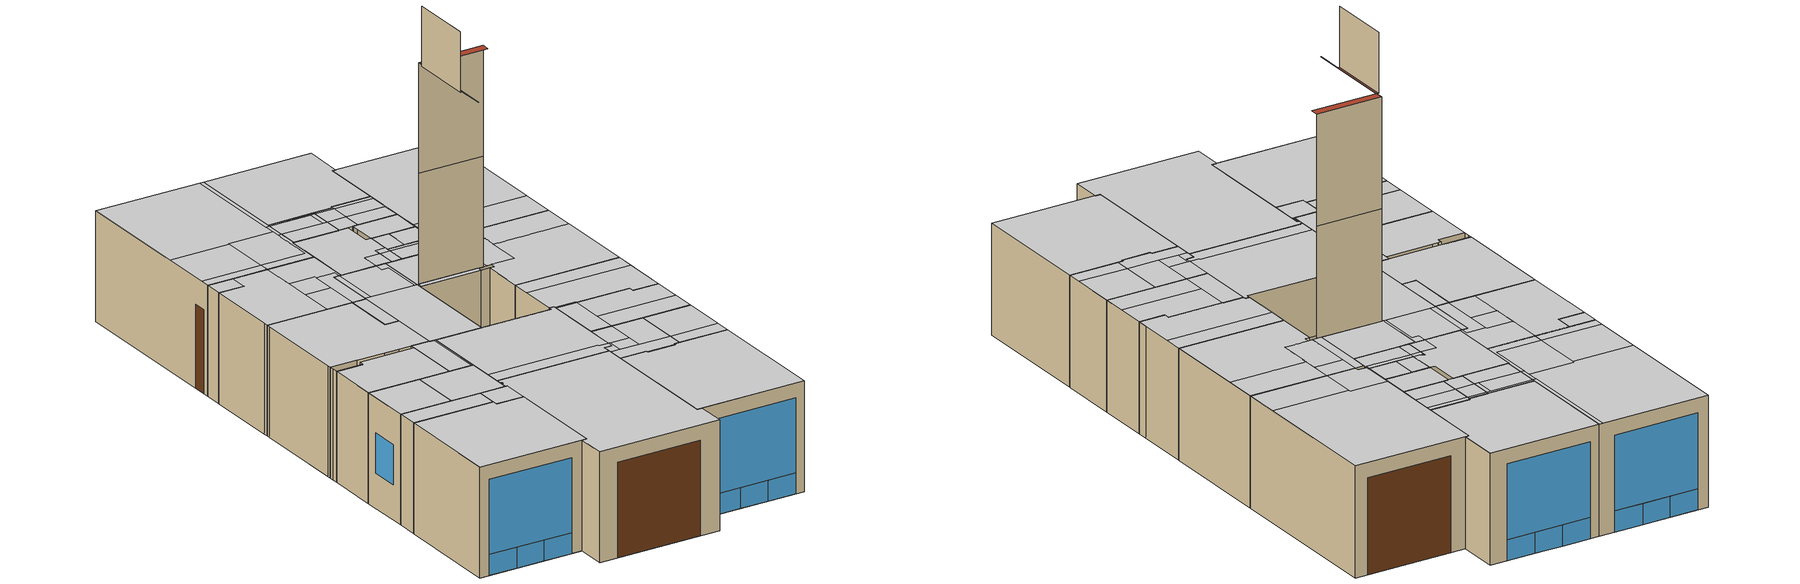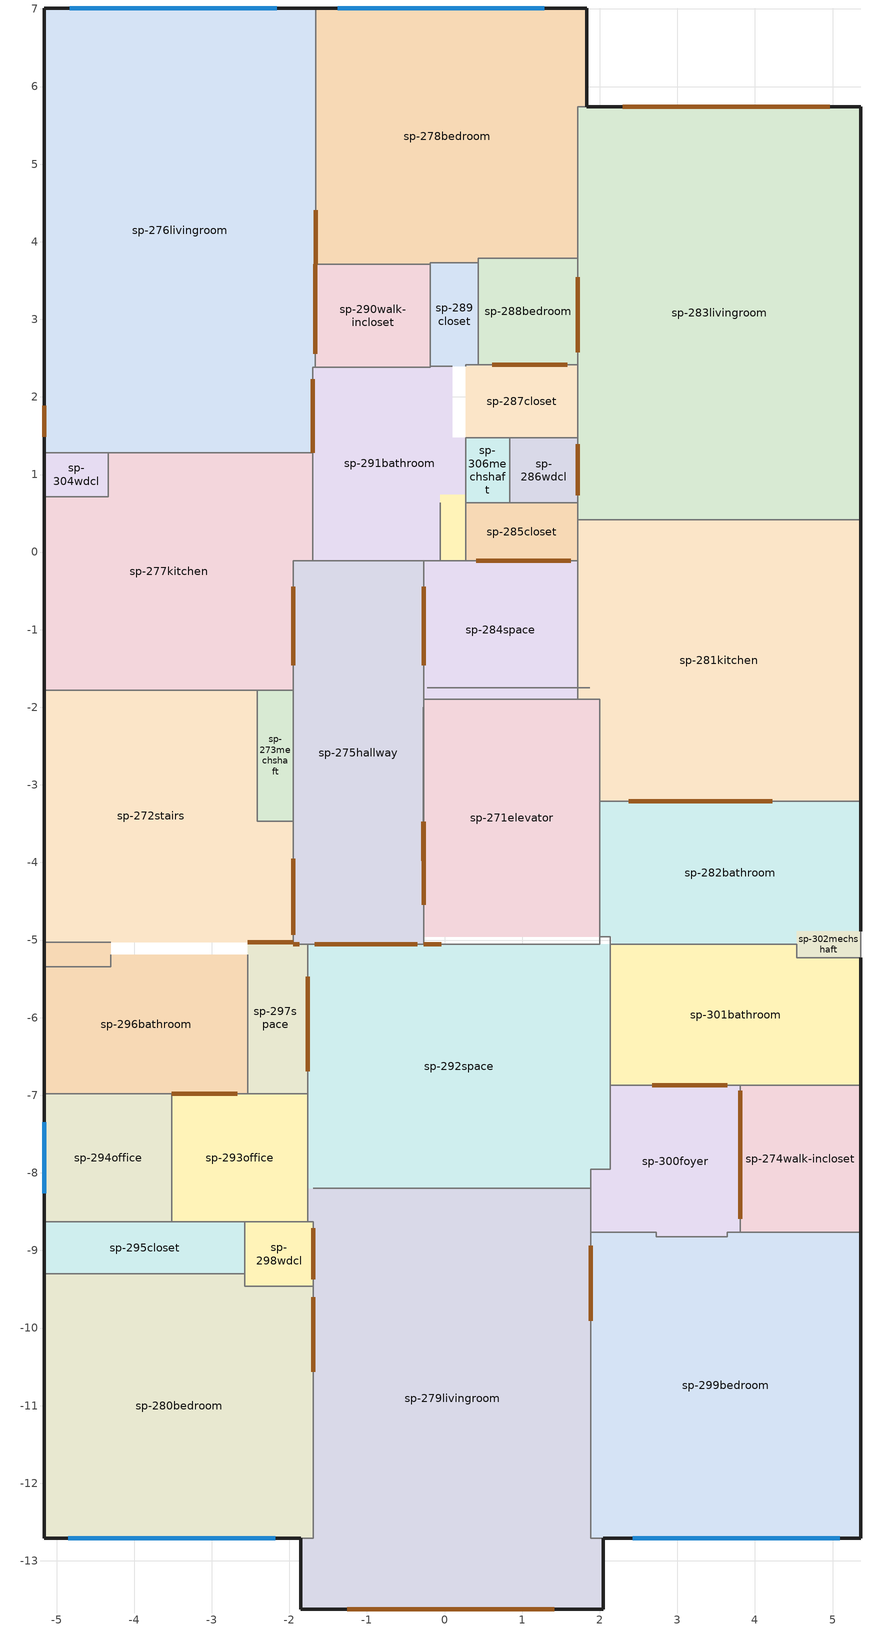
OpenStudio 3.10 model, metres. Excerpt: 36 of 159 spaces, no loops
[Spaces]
sp-274walk-incloset
 floor to sp-204walk-incloset: 3.81,-6.87 5.36,-6.87 5.36,-8.76 3.81,-8.76 z6.71
 wall outside (PRM Steel Framed Exterior Wall R-8.06): 5.36,-8.76 5.36,-6.87 z6.71:10.06
 wall to sp-301bathroom: 5.36,-6.87 3.81,-6.87 z6.71:10.06
 wall to sp-299bedroom: 3.81,-8.76 5.36,-8.76 z6.71:10.06
 wall to sp-300foyer: 3.81,-6.87 3.81,-8.76 z6.71:10.06
 door inside (PRM Typical Insulated Metal Door R-1.43): 3.81,-6.94 3.81,-8.59 z6.71:9.12
 ceiling to sp-100walk-incloset: 5.36,-8.29 5.36,-6.87 3.81,-6.87 3.81,-8.29 z10.06
 ceiling to sp-99bedroom: 5.36,-8.76 5.36,-8.29 3.81,-8.29 3.81,-8.76 z10.06
sp-300foyer
 floor to sp-239foyer: 1.88,-7.95 2.13,-7.95 2.13,-6.87 3.81,-6.87 3.81,-8.76 3.64,-8.76 3.64,-8.83 2.73,-8.83 2.73,-8.76 1.88,-8.76 z6.71
 wall to sp-279livingroom: 1.88,-8.2 1.88,-8.76 z6.71:10.06
 wall to sp-292space: 2.13,-6.87 2.13,-7.95 1.88,-7.95 1.88,-8.2 z6.71:10.06
 wall to sp-299bedroom: 1.88,-8.76 2.73,-8.76 / 3.64,-8.76 3.81,-8.76 z6.71:10.06
 wall to sp-301bathroom: 3.81,-6.87 2.13,-6.87 z6.71:10.06
 wall to sp-299bedroom (Construction:AirBoundary #1): 2.73,-8.76 2.73,-8.83 3.64,-8.83 3.64,-8.76 z6.71:10.06
 door inside (PRM Typical Insulated Metal Door R-1.43): 3.64,-6.87 2.68,-6.87 z6.71:9.17
 ceiling to sp-100walk-incloset: 2.81,-8.29 3.81,-8.29 3.81,-6.87 2.81,-6.87 z10.06
 ceiling to sp-120kitchen: 2.81,-7.78 2.81,-6.87 2.13,-6.87 2.13,-7.78 z10.06
 ceiling to sp-130livingroom: 2.18,-8.29 2.18,-7.78 2.13,-7.78 2.13,-7.95 1.88,-7.95 1.88,-8.29 z10.06
 ceiling to sp-149mechshaft: 2.81,-8.29 2.81,-7.78 2.18,-7.78 2.18,-8.29 z10.06
 ceiling to sp-99bedroom: 1.88,-8.76 2.73,-8.76 2.73,-8.83 3.64,-8.83 3.64,-8.76 3.81,-8.76 3.81,-8.29 1.88,-8.29 z10.06
 ceiling to sp-317livingroom: 1.88,-8.29 2.18,-8.29 2.18,-7.78 2.13,-7.78 2.13,-7.95 1.88,-7.95 z10.06
sp-301bathroom
 floor to sp-240bathroom: 2.13,-5.06 4.54,-5.06 4.54,-5.23 5.36,-5.23 5.36,-6.87 2.13,-6.87 z6.71
 wall outside (PRM Steel Framed Exterior Wall R-8.06): 5.36,-6.87 5.36,-5.23 z6.71:10.06
 wall to sp-292space: 2.13,-5.06 2.13,-6.87 z6.71:10.06
 wall to sp-302mechshaft: 5.36,-5.23 4.54,-5.23 4.54,-5.06 z6.71:10.06
 wall to sp-282bathroom: 5.36,-5.23 4.54,-5.23 4.54,-5.06 2.13,-5.06 z6.71:10.06
 ceiling to sp-100walk-incloset: 2.81,-6.87 5.36,-6.87 5.36,-6.12 2.81,-6.12 z10.06
 ceiling to sp-101bathroom: 2.81,-6.12 5.36,-6.12 5.36,-5.23 4.54,-5.23 4.54,-5.06 2.81,-5.06 z10.06
 ceiling to sp-120kitchen: 2.81,-6.87 2.81,-5.06 2.13,-5.06 2.13,-6.87 z10.06
sp-282bathroom
 floor to sp-302mechshaft (PRM Steel Framed Exterior Floor R-19.23): 4.54,-5.23 4.54,-4.89 5.36,-4.89 5.36,-5.23 z6.71
 floor to sp-213bathroom: 2,-3.21 5.36,-3.21 5.36,-4.89 4.54,-4.89 4.54,-5.06 2.16,-5.06 2.16,-4.96 2,-4.96 z6.71
 floor to sp-241mechshaft (PRM Steel Framed Exterior Floor R-19.23): 4.54,-4.89 5.36,-4.89 5.36,-5.23 4.54,-5.23 z6.71
 wall outside (PRM Steel Framed Exterior Wall R-8.06): 5.36,-4.89 5.36,-3.21 z6.71:10.06
 wall to sp-271elevator: 2,-3.21 2,-4.96 z6.71:10.06
 wall to sp-302mechshaft: 4.54,-5.06 4.54,-5.23 5.36,-5.23 5.36,-4.89 z6.71:10.06
 wall to sp-281kitchen: 5.36,-3.21 2,-3.21 z6.71:10.06
 wall to sp-292space: 2,-4.96 2.13,-4.96 2.13,-5.06 z6.71:10.06
 door inside (PRM Typical Insulated Metal Door R-1.43): 4.22,-3.21 2.37,-3.21 z6.71:9.12
 ceiling to sp-101bathroom: 2.13,-4.96 2.16,-5.01 2.81,-5.01 2.81,-5.06 4.54,-5.06 4.54,-5.23 5.36,-5.23 5.36,-3.8 2,-3.8 2,-4.96 z10.06
 ceiling to sp-108bathroom: 5.36,-3.8 5.36,-3.21 2,-3.21 2,-3.8 z10.06
 ceiling to sp-302mechshaft: 4.54,-5.23 5.36,-5.23 5.36,-4.89 4.54,-4.89 z10.06
sp-302mechshaft
 floor to sp-241mechshaft: 4.54,-4.89 5.36,-4.89 5.36,-5.23 4.54,-5.23 z6.71
 ceiling to sp-101bathroom (PRM Steel Framed Exterior Floor R-19.23): 5.36,-5.23 5.36,-4.89 4.54,-4.89 4.54,-5.23 z10.06
sp-296bathroom
 floor to sp-235bathroom: -5.16,-5.34 -4.3,-5.34 -4.3,-5.19 -2.53,-5.19 -2.53,-6.98 -5.16,-6.98 z6.71
 wall outside (PRM Steel Framed Exterior Wall R-8.06): -5.16,-5.34 -5.16,-6.98 z6.71:10.06
 wall to sp-297space: -2.53,-6.98 -2.53,-5.19 z6.71:10.06
 wall to sp-293office: -3.51,-6.98 -2.53,-6.98 z6.71:10.06
 wall to sp-294office: -5.16,-6.98 -3.51,-6.98 z6.71:10.06
 wall to sp-303mechshaft: -4.3,-5.19 -4.3,-5.34 -5.16,-5.34 z6.71:10.06
 door inside (PRM Typical Insulated Metal Door R-1.43): -3.51,-6.98 -2.67,-6.98 z6.71:9.17
 ceiling to sp-103bathroom: -2.53,-6.98 -2.53,-5.19 -4.3,-5.19 -4.3,-5.34 -5.16,-5.34 -5.16,-6.98 z10.06
sp-275hallway
 floor to sp-205hallway: -1.95,-0.11 -0.27,-0.11 -0.27,-5.06 -1.95,-5.06 z6.71
 wall to sp-272stairs: -1.95,-3.47 -1.95,-5.03 z6.71:10.06
 wall to sp-273mechshaft: -1.95,-1.78 -1.95,-3.47 z6.71:10.06
 wall to sp-284space: -0.27,-1.79 -0.27,-0.11 z6.71:10.06
 wall to sp-277kitchen: -1.7,-0.11 -1.95,-0.11 -1.95,-1.78 z6.71:10.06
 wall to sp-291bathroom: -0.27,-0.11 -1.7,-0.11 z6.71:10.06
 wall to sp-292space: -1.76,-5.06 -0.35,-5.06 -0.27,-5.06 z6.71:10.06
 wall to sp-297space: -1.95,-5.06 -1.87,-5.06 -1.76,-5.06 z6.71:10.06
 wall to sp-271elevator: -0.27,-5.06 -0.27,-4.96 -0.27,-1.9 z6.71:10.06
 wall to sp-284space (Construction:AirBoundary #1): -0.27,-1.9 -0.27,-1.79 z6.71:10.06
 wall to sp-297space (Construction:AirBoundary #1): -1.95,-5.03 -1.95,-5.06 z6.71:10.06
 door inside (PRM Typical Insulated Metal Door R-1.43): -1.95,-3.95 -1.95,-4.93 z6.71:9.18; -0.27,-1.46 -0.27,-0.44 / -1.67,-5.06 -0.65,-5.06 / -1.95,-0.44 -1.95,-1.46 z6.71:9.25; -0.96,-5.06 -0.35,-5.06 z6.71:10.06; -1.95,-5.06 -1.87,-5.06 z6.71:9.19
 door inside (con-wooden_GlassDoor_Surface_ExteriorDoor_Surface_ExteriorDoor_Surface): -0.27,-4.55 -0.27,-3.47 z6.71:10.06
 ceiling to sp-106hallway: -0.27,-5.06 -0.27,-1.75 -1.95,-1.75 -1.95,-5.06 z10.06
 ceiling to sp-114closet: -1.77,-1.75 -1.77,-0.11 -1.95,-0.11 -1.95,-1.75 z10.06
 ceiling to sp-123hallway: -0.35,-1.75 -0.35,-0.42 -0.57,-0.42 -0.57,-0.11 -1.77,-0.11 -1.77,-1.75 z10.06
 ceiling to sp-320interiorstair: -0.57,-0.42 -0.35,-0.42 -0.35,-1.75 -0.27,-1.75 -0.27,-0.11 -0.57,-0.11 z10.06
sp-281kitchen
 floor to sp-212kitchen: 1.72,0.42 5.36,0.42 5.36,-3.21 2,-3.21 2,-1.9 1.72,-1.9 z6.71
 wall outside (PRM Steel Framed Exterior Wall R-8.06): 5.36,-3.21 5.36,0.42 z6.71:10.06
 wall to sp-271elevator: 1.72,-1.9 2,-1.9 2,-3.21 z6.71:10.06
 wall to sp-285closet: 1.72,0.42 1.72,-0.11 z6.71:10.06
 wall to sp-283livingroom (Construction:AirBoundary #1): 5.36,0.42 1.72,0.42 z6.71:10.06
 wall to sp-284space (Construction:AirBoundary #1): 1.72,-0.11 1.72,-1.9 z6.71:10.06
 ceiling to sp-107walk-incloset: 5.36,-0.64 5.36,0.42 2.91,0.42 2.91,-0.64 z10.06
 ceiling to sp-108bathroom: 5.36,-3.21 5.36,-0.64 2.91,-0.64 2.91,-1.72 2.16,-1.72 2.16,-1.9 2,-1.9 2,-3.21 z10.06
 ceiling to sp-121hallway: 2.91,-0.2 2.91,0.42 2.01,0.42 2.01,-0.2 z10.06
 ceiling to sp-146mechshaft: 2.91,-1.72 2.91,-0.73 2.91,-0.2 2.01,-0.2 2.01,-1.72 z10.06
 ceiling to sp-320interiorstair: 1.72,-1.75 2.01,-1.75 2.01,0.42 1.72,0.42 z10.06
sp-283livingroom
 floor to sp-222livingroom: 1.72,5.74 5.36,5.74 5.36,0.42 1.72,0.42 z6.71
 wall outside (PRM Steel Framed Exterior Wall R-8.06): 5.36,0.42 5.36,5.74 1.83,5.74 z6.71:10.06
 wall to sp-278bedroom: 1.72,5.59 1.72,3.79 / 1.83,5.74 1.72,5.74 z6.71:10.06
 wall to sp-285closet: 1.72,0.64 1.72,0.42 z6.71:10.06
 wall to sp-286wdcl: 1.72,1.47 1.72,0.64 z6.71:10.06
 wall to sp-287closet: 1.72,2.41 1.72,1.47 z6.71:10.06
 wall to sp-288bedroom: 1.72,3.79 1.72,2.41 z6.71:10.06
 wall to sp-278bedroom (Construction:AirBoundary #1): 1.72,5.74 1.72,5.59 z6.71:10.06
 door (PRM Typical Insulated Metal Door R-1.43): 4.96,5.74 2.29,5.74 z6.71:9.6
 door inside (PRM Typical Insulated Metal Door R-1.43): 1.72,1.39 1.72,0.73 / 1.72,3.54 1.72,2.57 z6.71:9.17
 ceiling to sp-107walk-incloset: 5.36,0.42 5.36,1.53 2.91,1.53 2.91,0.42 z10.06
 ceiling to sp-121hallway: 2.01,0.56 2.01,0.42 2.91,0.42 2.91,1.61 1.72,1.61 1.72,0.56 z10.06
 ceiling to sp-122bedroom: 2.91,1.61 2.91,1.53 5.36,1.53 5.36,5.74 1.72,5.74 1.72,1.61 z10.06
sp-276livingroom
 floor to sp-207livingroom: -5.16,7.01 -1.66,7.01 -1.67,3.71 -1.67,2.38 -1.7,2.38 -1.7,1.28 -5.16,1.28 z6.71
 wall outside (PRM Steel Framed Exterior Wall R-8.06): -1.66,7.01 -5.16,7.01 -5.16,1.28 z6.71:10.06
 wall to sp-278bedroom: -1.66,3.71 -1.66,7.01 z6.71:10.06
 wall to sp-290walk-incloset: -1.67,2.38 -1.67,3.71 z6.71:10.06
 wall to sp-291bathroom: -1.7,1.28 -1.7,2.38 -1.67,2.38 z6.71:10.06
 wall to sp-277kitchen (Construction:AirBoundary #1): -4.33,1.28 -1.7,1.28 z6.71:10.06
 wall to sp-304wdcl (Construction:AirBoundary #1): -5.16,1.28 -4.33,1.28 z6.71:10.06
 window (U 0.57 SHGC 0.39 VT 0.43 Simple Glazing): -2.17,7.01 -4.83,7.01 z7.34:9.61; -2.17,7.01 -3.05,7.01 / -3.05,7.01 -3.94,7.01 / -3.94,7.01 -4.83,7.01 z6.71:7.34
 door inside (PRM Typical Insulated Metal Door R-1.43): -1.66,3.71 -1.66,4.4 / -1.67,2.56 -1.67,3.71 z6.71:9.12; -1.7,1.28 -1.7,2.23 z6.71:9.17
 door (PRM Typical Insulated Metal Door R-1.43): -5.16,1.89 -5.16,1.49 z6.71:9.25
 ceiling to sp-111walk-incloset: -3.22,1.61 -3.22,3.22 -5.16,3.22 -5.16,1.61 z10.06
 ceiling to sp-112space: -3.22,1.28 -3.22,1.61 -5.16,1.61 -5.16,1.28 z10.06
 ceiling to sp-123hallway: -1.7,1.28 -1.7,2.38 -1.67,2.38 -1.67,3.01 -1.78,3.01 -1.78,1.61 -3.22,1.61 -3.22,1.28 z10.06
 ceiling to sp-126bedroom: -1.67,3.64 -1.66,3.71 -1.66,7.01 -1.78,7.01 -1.78,3.64 z10.06
 ceiling to sp-131bedroom: -3.22,3.22 -3.22,3.28 -1.78,3.28 -1.78,7.01 -5.16,7.01 -5.16,3.22 z10.06
 ceiling to sp-132hallway: -1.78,1.61 -1.78,3.28 -3.22,3.28 -3.22,1.61 z10.06
 ceiling to sp-312elevator: -1.78,3.01 -1.67,3.01 -1.67,3.64 -1.78,3.64 z10.06
sp-277kitchen
 floor to sp-208kitchen: -5.16,0.71 -4.33,0.71 -4.33,1.28 -1.7,1.28 -1.7,-0.11 -1.95,-0.11 -1.95,-1.78 -5.16,-1.78 z6.71
 wall outside (PRM Steel Framed Exterior Wall R-8.06): -5.16,0.71 -5.16,-1.63 -5.16,-1.78 z6.71:10.06
 wall to sp-291bathroom: -1.7,-0.11 -1.7,1.28 z6.71:10.06
 wall to sp-272stairs: -5.16,-1.78 -2.41,-1.78 z6.71:10.06
 wall to sp-273mechshaft: -2.41,-1.78 -1.95,-1.78 z6.71:10.06
 wall to sp-304wdcl: -4.33,1.28 -4.33,0.71 -5.16,0.71 z6.71:10.06
 ceiling to sp-112space: -3.22,-1.78 -3.22,1.28 -4.33,1.28 -4.33,0.71 -5.16,0.71 -5.16,-1.78 z10.06
 ceiling to sp-114closet: -1.95,-1.78 -1.95,-0.11 -1.77,-0.11 -1.77,0.11 -2.38,0.11 -2.38,-1.78 z10.06
 ceiling to sp-115wdcl: -2.38,-0.64 -2.38,0.17 -3.22,0.17 -3.22,-0.64 z10.06
 ceiling to sp-123hallway: -2.38,0.17 -2.38,0.11 -1.77,0.11 -1.77,-0.11 -1.7,-0.11 -1.7,1.28 -3.22,1.28 -3.22,0.17 z10.06
 ceiling to sp-145mechshaft: -2.38,-1.78 -2.38,-0.64 -3.22,-0.64 -3.22,-1.78 z10.06
sp-304wdcl
 floor to sp-243wdcl: -5.16,1.28 -4.33,1.28 -4.33,0.71 -5.16,0.71 z6.71
 wall outside (PRM Steel Framed Exterior Wall R-8.06): -5.16,1.28 -5.16,0.71 z6.71:10.06
 ceiling to sp-112space: -4.33,0.71 -4.33,1.28 -5.16,1.28 -5.16,0.71 z10.06
sp-293office
 floor to sp-232office: -3.51,-6.98 -1.76,-6.98 -1.76,-8.63 -3.51,-8.63 z6.71
 wall to sp-297space: -1.76,-6.98 -2.53,-6.98 z6.71:10.06
 wall to sp-295closet: -2.64,-8.63 -2.58,-8.63 z6.71:9.75; -3.51,-8.63,6.71 -2.64,-8.63,6.71 -2.64,-8.63,9.75 -2.58,-8.63,9.75 -2.58,-8.63,10.06 -3.51,-8.63,10.06
 wall to sp-298wdcl: -2.58,-8.63 -1.76,-8.63 z6.71:10.06
 wall to sp-292space: -1.76,-8.63 -1.76,-6.98 z6.71:10.06
 wall to sp-279livingroom (Construction:AirBoundary #1): -1.76,-8.63 -1.76,-8.2 z6.71:10.06
 wall to sp-294office (Construction:AirBoundary #1): -3.51,-6.98 -3.51,-8.63 z6.71:10.06
 ceiling to sp-116office: -1.76,-8.63 -1.76,-6.98 -3.51,-6.98 -3.51,-8.63 z10.06
sp-292space
 floor to sp-231space: -1.76,-5.06 2.13,-5.06 2.13,-7.95 1.88,-7.95 1.88,-8.2 -1.76,-8.2 z6.71
 wall to sp-271elevator: 2,-4.96 2,-5.06 -0.27,-5.06 z6.71:10.06
 wall to sp-279livingroom: -1.69,-8.63 -1.76,-8.63 z6.71:10.06
 wall to sp-298wdcl: -1.76,-8.63 -1.69,-8.63 z6.71:10.06
 wall to sp-297space: -1.76,-5.06 -1.76,-6.98 z6.71:10.06
 wall to sp-279livingroom (Construction:AirBoundary #1): -1.69,-8.2 1.88,-8.2 / -1.76,-8.63 -1.76,-8.2 z6.71:10.06
 door inside (con-wooden_GlassDoor_Surface_ExteriorDoor_Surface_ExteriorDoor_Surface): -0.04,-5.06 -0.27,-5.06 z6.71:10.06
 door inside (PRM Typical Insulated Metal Door R-1.43): -1.76,-5.47 -1.76,-6.69 z6.71:9.14
 ceiling to sp-120kitchen: 1.82,-7.72 1.82,-7.78 2.13,-7.78 2.13,-4.96 2,-4.96 2,-5.06 -1.76,-5.06 -1.76,-7.72 z10.06
 ceiling to sp-130livingroom: -1.69,-8.63 -1.69,-8.2 1.88,-8.2 1.88,-7.95 2.13,-7.95 2.13,-7.78 1.82,-7.78 1.82,-7.72 -1.76,-7.72 -1.76,-8.63 z10.06
 ceiling to sp-317livingroom: 1.82,-8.2 1.88,-8.2 1.88,-7.95 2.13,-7.95 2.13,-7.78 1.82,-7.78 z10.06
sp-297space
 floor to sp-231space: -1.83,-5.06 -1.76,-5.06 -1.76,-6.98 -1.83,-6.98 z6.71
 floor to sp-236space: -2.53,-5.03 -1.95,-5.03 -1.83,-5.06 -1.83,-6.98 -2.53,-6.98 z6.71
 wall to sp-272stairs: -1.95,-5.03 -2.03,-5.03 -2.53,-5.03 z6.71:10.06
 door inside (PRM Typical Insulated Metal Door R-1.43): -1.95,-5.03 -2.03,-5.03 / -2.03,-5.03 -2.53,-5.03 z6.71:9.19
 ceiling to sp-120kitchen: -1.76,-6.98 -1.76,-5.06 -1.83,-5.06 -1.83,-6.98 z10.06
 ceiling to sp-313closet: -2.53,-6.98 -1.83,-6.98 -1.83,-5.06 -1.95,-5.03 -2.53,-5.03 z10.06
sp-285closet
 floor to sp-224closet: 0.27,0.64 1.72,0.64 1.72,-0.11 0.27,-0.11 z6.71
 wall to sp-284space: 0.27,-0.11 1.72,-0.11 z6.71:10.06
 wall to sp-286wdcl: 1.72,0.64 0.84,0.64 z6.71:10.06
 wall to sp-306mechshaft: 0.84,0.64 0.27,0.64 z6.71:10.06
 wall to sp-305mechshaft: 0.27,0.64 0.27,-0.11 z6.71:10.06
 door inside (PRM Typical Insulated Metal Door R-1.43): 0.41,-0.11 1.63,-0.11 z6.71:9.14
 ceiling to sp-123hallway: 1.69,0.5 1.69,0.64 0.27,0.64 0.27,0.5 z10.06
 ceiling to sp-320interiorstair: 0.27,-0.11 1.72,-0.11 1.72,0.56 1.69,0.5 0.27,0.5 z10.06
sp-286wdcl
 floor to sp-225wdcl: 0.84,1.47 1.72,1.47 1.72,0.64 0.84,0.64 z6.71
 wall to sp-287closet: 1.72,1.47 0.84,1.47 z6.71:10.06
 wall to sp-306mechshaft: 0.84,1.47 0.84,0.64 z6.71:10.06
 ceiling to sp-123hallway: 1.69,0.64 1.69,1.47 0.84,1.47 0.84,0.64 z10.06
sp-287closet
 floor to sp-226closet: 0.27,2.41 1.72,2.41 1.72,1.47 0.27,1.47 z6.71
 wall to sp-288bedroom: 1.72,2.41 0.44,2.41 z6.71:10.06
 wall to sp-289closet: 0.44,2.41 0.27,2.41 0.27,2.4 z6.71:10.06
 wall to sp-306mechshaft: 0.27,1.47 0.84,1.47 z6.71:10.06
 door inside (PRM Typical Insulated Metal Door R-1.43): 1.58,2.41 0.61,2.41 z6.71:9.17
 ceiling to sp-123hallway: 1.69,1.47 1.69,2.41 0.27,2.41 0.27,1.47 z10.06
sp-288bedroom
 floor to sp-227bedroom: 0.44,3.79 1.72,3.79 1.72,2.41 0.44,2.41 z6.71
 wall to sp-278bedroom (Construction:AirBoundary #1): 1.72,3.79 0.44,3.79 0.44,3.73 z6.71:10.06
 wall to sp-289closet (Construction:AirBoundary #1): 0.44,3.73 0.44,2.41 z6.71:10.06
 ceiling to sp-123hallway: 1.69,2.41 1.69,3.01 0.44,3.01 0.44,2.41 z10.06
 ceiling to sp-126bedroom: 1.72,3.64 1.72,3.79 0.44,3.79 0.44,3.64 z10.06
 ceiling to sp-128closet: 1.72,3.01 1.72,3.64 0.44,3.64 0.44,3.01 z10.06
sp-289closet
 floor to sp-228closet: -0.18,3.73 0.44,3.73 0.44,2.41 0.27,2.4 -0.18,2.4 z6.71
 wall to sp-278bedroom: 0.44,3.73 -0.18,3.73 z6.71:10.06
 wall to sp-291bathroom: -0.18,2.4 0.1,2.4 z6.71:10.06
 wall to sp-278bedroom (Construction:AirBoundary #1): -0.18,3.73 -0.18,3.71 z6.71:10.06
 wall to sp-290walk-incloset (Construction:AirBoundary #1): -0.18,3.71 -0.18,2.4 z6.71:10.06
 ceiling to sp-123hallway: 0.1,2.4 0.44,2.41 0.44,3.01 -0.18,3.01 -0.18,2.4 z10.06
 ceiling to sp-126bedroom: 0.44,3.64 0.44,3.73 -0.18,3.73 -0.18,3.64 z10.06
 ceiling to sp-128closet: 0.44,3.01 0.44,3.64 -0.18,3.64 -0.18,3.01 z10.06
sp-290walk-incloset
 floor to sp-229walk-incloset: -1.67,3.71 -0.18,3.71 -0.18,2.38 -1.67,2.38 z6.71
 wall to sp-291bathroom: -1.67,2.38 -0.18,2.38 z6.71:10.06
 wall to sp-278bedroom (Construction:AirBoundary #1): -0.18,3.71 -1.66,3.71 z6.71:10.06
 wall to sp-291bathroom (Construction:AirBoundary #1): -0.18,2.38 -0.18,2.4 z6.71:10.06
 ceiling to sp-123hallway: -0.18,2.38 -0.18,3.01 -1.67,3.01 -1.67,2.38 z10.06
 ceiling to sp-126bedroom: -0.18,3.64 -0.18,3.71 -1.66,3.71 -1.67,3.64 z10.06
 ceiling to sp-128closet: -0.31,3.01 -0.18,3.01 -0.18,3.64 -0.31,3.64 z10.06
 ceiling to sp-312elevator: -1.67,3.01 -0.31,3.01 -0.31,3.64 -1.67,3.64 z10.06
sp-291bathroom
 floor to sp-230bathroom: -1.7,2.38 -0.18,2.38 -0.18,2.4 0.1,2.4 0.1,1.47 0.27,1.47 0.27,0.74 -0.06,0.74 -0.06,-0.11 -1.7,-0.11 z6.71
 wall to sp-305mechshaft: 0.27,0.64 0.27,0.74 / -0.06,-0.11 -0.06,0.64 z6.71:10.06
 wall to sp-306mechshaft: 0.27,0.64 0.27,1.47 z6.71:10.06
 wall to sp-284space: -0.27,-0.11 -0.06,-0.11 z6.71:10.06
 ceiling to sp-123hallway: -0.57,-0.11 -0.57,0.5 -0.06,0.5 -0.06,0.64 0.27,0.64 0.27,1.47 0.1,1.47 0.1,2.4 -0.18,2.4 -0.18,2.38 -1.7,2.38 -1.7,-0.11 z10.06
 ceiling to sp-320interiorstair: -0.57,-0.11 -0.06,-0.11 -0.06,0.5 -0.57,0.5 z10.06
sp-305mechshaft
 floor to sp-244mechshaft: -0.06,0.74 0.27,0.74 0.27,-0.11 -0.06,-0.11 z6.71
 wall to sp-306mechshaft: 0.27,0.64 0.27,0.74 z6.71:10.06
 wall to sp-284space: -0.06,-0.11 0.27,-0.11 z6.71:10.06
 ceiling to sp-123hallway (PRM Steel Framed Exterior Floor R-19.23): 0.27,0.5 0.27,0.74 -0.06,0.74 -0.06,0.5 z10.06
 ceiling to sp-320interiorstair (PRM Steel Framed Exterior Floor R-19.23): -0.06,-0.11 0.27,-0.11 0.27,0.5 -0.06,0.5 z10.06
sp-306mechshaft
 floor to sp-246mechshaft: 0.27,1.47 0.84,1.47 0.84,0.64 0.27,0.64 z6.71
 ceiling to sp-123hallway (PRM Steel Framed Exterior Floor R-19.23): 0.84,0.64 0.84,1.47 0.27,1.47 0.27,0.64 z10.06
sp-280bedroom
 floor to sp-211bedroom: -5.16,-9.3 -2.58,-9.3 -2.58,-9.46 -1.69,-9.46 -1.69,-12.71 -5.16,-12.71 z6.71
 wall outside (PRM Steel Framed Exterior Wall R-8.06): -5.16,-9.3 -5.16,-12.71 -1.85,-12.71 z6.71:10.06
 wall to sp-298wdcl: -1.69,-9.46 -2.58,-9.46 -2.58,-9.3 z6.71:10.06
 wall to sp-279livingroom: -1.69,-12.71 -1.69,-12.48 -1.69,-9.46 z6.71:10.06
 wall to sp-279livingroom (Construction:AirBoundary #1): -1.85,-12.71 -1.69,-12.71 z6.71:10.06
 wall to sp-295closet (Construction:AirBoundary #1): -2.58,-9.3 -5.16,-9.3 z6.71:10.06
 window (U 0.57 SHGC 0.39 VT 0.43 Simple Glazing): -4.85,-12.71 -2.18,-12.71 z7.34:9.61; -4.85,-12.71 -3.96,-12.71 / -3.96,-12.71 -3.07,-12.71 / -3.07,-12.71 -2.18,-12.71 z6.71:7.34
 door inside (PRM Typical Insulated Metal Door R-1.43): -1.69,-10.57 -1.69,-9.6 z6.71:9.17
 ceiling to sp-124bedroom: -1.69,-12.71 -1.69,-9.46 -2.58,-9.46 -2.58,-9.3 -5.16,-9.3 -5.16,-12.71 z10.06
sp-278bedroom
 floor to sp-209bedroom: -1.66,7.01 1.83,7.01 1.83,5.74 1.72,5.74 1.72,3.79 0.44,3.79 0.44,3.73 -0.18,3.73 -0.18,3.71 -1.66,3.71 z6.71
 wall outside (PRM Steel Framed Exterior Wall R-8.06): 1.83,5.74 1.83,7.01 -1.66,7.01 z6.71:10.06
 window (U 0.57 SHGC 0.39 VT 0.43 Simple Glazing): 1.29,7.01 -1.38,7.01 z7.34:9.61; 1.29,7.01 0.4,7.01 / 0.4,7.01 -0.49,7.01 / -0.49,7.01 -1.38,7.01 z6.71:7.34
 ceiling to sp-126bedroom: -0.18,3.71 -0.18,3.73 0.44,3.73 0.44,3.79 1.72,3.79 1.72,5.74 1.83,5.74 1.83,7.01 -1.66,7.01 -1.66,3.71 z10.06
sp-279livingroom
 floor to sp-210livingroom: -1.85,-12.71 -1.69,-12.71 -1.69,-8.63 -1.76,-8.63 -1.76,-8.2 1.88,-8.2 1.88,-12.71 2.04,-12.71 2.04,-13.62 -1.85,-13.62 z6.71
 wall outside (PRM Steel Framed Exterior Wall R-8.06): -1.85,-12.71 -1.85,-13.62 2.04,-13.62 2.04,-12.71 z6.71:10.06
 wall to sp-299bedroom: 1.88,-12.71 1.88,-12.48 1.88,-8.76 z6.71:10.06
 wall to sp-298wdcl: -1.76,-8.63 -1.69,-8.63 -1.69,-9.46 z6.71:10.06
 wall to sp-299bedroom (Construction:AirBoundary #1): 2.04,-12.71 1.88,-12.71 z6.71:10.06
 door inside (PRM Typical Insulated Metal Door R-1.43): 1.88,-9.9 1.88,-8.94 / -1.69,-8.71 -1.69,-9.37 z6.71:9.17
 door (PRM Typical Insulated Metal Door R-1.43): -1.26,-13.62 1.41,-13.62 z6.71:9.6
 ceiling to sp-130livingroom: 2.04,-13.62 2.04,-12.71 1.88,-12.71 1.88,-8.2 -1.76,-8.2 -1.76,-8.63 -1.69,-8.63 -1.69,-12.71 -1.85,-12.71 -1.85,-13.62 z10.06
sp-272stairs
 floor to sp-64stairs: -5.16,-1.78 -2.41,-1.78 -2.41,-3.46 -1.95,-3.47 -1.95,-5.03 -5.16,-5.03 z6.71
 wall outside (PRM Steel Framed Exterior Wall R-8.06): -5.16,-1.78 -5.16,-1.89 -5.16,-4.92 -5.16,-5.03 z6.71:10.06
 wall to sp-273mechshaft: -1.95,-3.47 -2.41,-3.47 -2.41,-1.78 z6.71:10.06
 wall to sp-303mechshaft: -5.16,-5.03 -4.3,-5.03 z6.71:10.06
 ceiling to sp-133stairs: -1.95,-5.03 -1.95,-3.47 -2.41,-3.47 -2.41,-1.78 -5.16,-1.78 -5.16,-5.03 z10.06
sp-273mechshaft
 floor to sp-157mechshaft: -2.41,-1.78 -1.95,-1.78 -1.95,-3.46 -2.41,-3.46 z6.71
 ceiling to sp-150mechshaft: -1.95,-3.47 -1.95,-1.78 -2.4,-1.78 -2.4,-3.47 z10.06
sp-299bedroom
 floor to sp-238bedroom: 1.88,-8.76 2.73,-8.76 2.73,-8.83 3.64,-8.83 3.64,-8.76 5.36,-8.76 5.36,-12.71 1.88,-12.71 z6.71
 wall outside (PRM Steel Framed Exterior Wall R-8.06): 2.04,-12.71 5.36,-12.71 5.36,-8.76 z6.71:10.06
 window (U 0.57 SHGC 0.39 VT 0.43 Simple Glazing): 2.42,-12.71 5.09,-12.71 z7.34:9.61; 2.42,-12.71 3.31,-12.71 / 3.31,-12.71 4.2,-12.71 / 4.2,-12.71 5.09,-12.71 z6.71:7.34
 ceiling to sp-99bedroom: 5.36,-12.71 5.36,-8.76 3.64,-8.76 3.64,-8.83 2.73,-8.83 2.73,-8.76 1.88,-8.76 1.88,-12.71 z10.06
sp-271elevator
 floor to sp-34elevator: -0.27,-1.9 2,-1.9 2,-4.96 -0.27,-4.96 z6.71
 wall to sp-284space: 1.72,-1.9 -0.27,-1.9 z6.71:10.06
 wall to sp-320interiorstair: 1.87,-1.75 -0.23,-1.75 z10.06:13.41
 wall to sp-322interiorstair: 1.87,-1.75 -0.23,-1.75 z13.41:16.76
 wall to sp-309equipmentcloset: -0.28,-2 -0.28,-3.98 z16.76:18.59
 door inside (con-wooden_GlassDoor_Surface_ExteriorDoor_Surface_ExteriorDoor_Surface): -0.28,-3.47 -0.28,-3.98 z16.76:18.59
 ceiling to sp-284space: -0.23,-1.9 1.72,-1.9 1.72,-1.75 -0.23,-1.75 z10.06
 roof outside (R1_ROOF_PROPOSED_ExteriorRoof_Outdoors): -0.23,-4.81 -0.2,-4.81 -0.2,-3.95 -0.23,-3.98 z16.76; -0.23,-2 -0.27,-2 -0.27,-3.98 -0.23,-3.98 z16.76; -0.2,-2 -0.23,-2 -0.23,-3.98 -0.2,-3.95 z16.76; -0.23,-2 -0.2,-2 -0.23,-1.75 z16.76; -0.23,-1.75 -0.2,-2 1.87,-2 1.87,-1.75 z16.76
sp-284space
 floor to sp-223space: -0.27,-0.11 1.72,-0.11 1.72,-1.9 -0.27,-1.9 z6.71
 ceiling to sp-320interiorstair: -0.27,-1.75 1.72,-1.75 1.72,-0.11 -0.27,-0.11 z10.06
sp-298wdcl
 floor to sp-237wdcl: -2.58,-8.63 -1.69,-8.63 -1.69,-9.46 -2.58,-9.46 z6.71
 wall to sp-295closet: -2.58,-8.63 -2.58,-9.3 z6.71:10.06
 ceiling to sp-316wdcl: -2.58,-9.46 -1.69,-9.46 -1.69,-8.63 -2.58,-8.63 z10.06
sp-295closet
 floor to sp-234closet: -5.16,-8.63 -2.58,-8.63 -2.58,-9.3 -5.16,-9.3 z6.71
 wall outside (PRM Steel Framed Exterior Wall R-8.06): -5.16,-8.63 -5.16,-9.3 z6.71:10.06
 wall to sp-294office: -3.51,-8.63 -5.16,-8.63 z6.71:10.06
 ceiling to sp-315closet: -5.16,-9.3 -2.58,-9.3 -2.58,-8.63 -5.16,-8.63 z10.06
sp-294office
 floor to sp-233office: -5.16,-6.98 -3.51,-6.98 -3.51,-8.63 -5.16,-8.63 z6.71
 wall outside (PRM Steel Framed Exterior Wall R-8.06): -5.16,-6.98 -5.16,-8.63 z6.71:10.06
 window (U 0.57 SHGC 0.39 VT 0.43 Simple Glazing): -5.16,-7.35 -5.16,-8.26 z7.77:8.99
 ceiling to sp-314office: -5.16,-8.63 -3.51,-8.63 -3.51,-6.98 -5.16,-6.98 z10.06
sp-303mechshaft
 floor to sp-242mechshaft: -5.16,-5.03 -4.3,-5.03 -4.3,-5.34 -5.16,-5.34 z6.71
 wall outside (PRM Steel Framed Exterior Wall R-8.06): -5.16,-5.03 -5.16,-5.17 -5.16,-5.34 z6.71:10.06
[Building]
90.1-PRM-2019--ASHRAE 169-2013-4A PRM baseline created: 2026-02-02 01:37:23 -0500: Space Type=Multifamily; Default Construction Set=Proposed; Default Schedule Set=Default Schedule Set 1; Standards Template=90.1-2019; Standards Building Type=MidriseApartment
[Site]
New York Laguardia Arpt: Latitude {deg}=40.78; Longitude {deg}=-73.88; Time Zone {hr}=-5; Elevation {m}=3; Terrain=Urban; Keep Site Location Information=No
[ClimateZones]
Climate Zone Institution Name 1=ASHRAE; Climate Zone Document Name 1=ANSI/ASHRAE Standard 169; Climate Zone Document Year 1=2006; Climate Zone Value 1=4A; Climate Zone Institution Name 2=CEC; Climate Zone Document Name 2=California Climate Zone Descriptions; Climate Zone Document Year 2=1995
[SizingPeriod:DesignDay] Daily Dry-Bulb Temperature Range {deltaC}=0; Barometric Pressure {Pa}=101289; Wind Speed {m/s}=7.5; Wind Direction {deg}=320; Sky Clearness=0; Rain Indicator=No; Snow Indicator=No; Day of Month=21; Month=1; Day Type=WinterDesignDay; Daylight Saving Time Indicator=No; Dry-Bulb Temperature Range Modifier Type=DefaultMultipliers; Solar Model Indicator=ASHRAEClearSky
Name | Maximum Dry-Bulb Temperature {C} | Humidity Condition Type | Wetbulb or DewPoint at Maximum Dry-Bulb {C}
New York Laguardia Arpt Ann Htg 99.6% Condns DB | -10.8 | Wetbulb | -10.8
New York Laguardia Arpt Ann Htg 99% Condns DB | -8.2 | Wetbulb | -8.2
New York Laguardia Arpt Ann Hum_n 99.6% Condns DP=>MCDB | -9.3 | Dewpoint | -20.1
New York Laguardia Arpt Ann Hum_n 99% Condns DP=>MCDB | -6.9 | Dewpoint | -18
[Site:GroundTemperature:FCfactorMethod]
January Ground Temperature {C}=14; February Ground Temperature {C}=7.3; March Ground Temperature {C}=3.3; April Ground Temperature {C}=1.2; May Ground Temperature {C}=-0.2; June Ground Temperature {C}=5.6; July Ground Temperature {C}=10.9; August Ground Temperature {C}=16.1; September Ground Temperature {C}=21.7; October Ground Temperature {C}=25; November Ground Temperature {C}=24.8; December Ground Temperature {C}=19.9
[Material]
Name | Roughness | Thickness {m} | Conductivity {W/m-K} | Density {kg/m3} | Specific Heat {J/kg-K} | Thermal Absorptance | Solar Absorptance | Visible Absorptance
mat-112inwood; mat-112inwood 5 | MediumRough | 0.0376 | 0.15 | 608 | 1630
MAT_CMU_8IN | Smooth | 0.2032 | 1.11 | 1900 | 840
MAT_GWB_1_2IN | Smooth | 0.0127 | 0.16 | 800 | 1090
MAT_ROOF_RIGID_R15_3IN; MAT_ROOF_RIGID_R15_3IN 1 | Smooth | 0.0762 | 0.0289 | 32 | 1400
MAT_ROOF_SPRAYFOAM_R26_4_6I; MAT_ROOF_SPRAYFOAM_R26_4_6I 1 | Smooth | 0.1524 | 0.0328 | 32 | 1400
MAT_CONCRETE_3IN; MAT_FLOOR_CONCRETE_3IN; MAT_CONCRETE_3IN 1 | Smooth | 0.0762 | 1.95 | 2400 | 880
MAT_WALL_EIFS_R8_2IN | Smooth | 0.0508 | 0.036 | 32 | 1400
MAT_WALL_SPRAYFOAM_R13_2IN | Smooth | 0.0508 | 0.028 | 32 | 1400
MAT_BATT_2_5IN | Smooth | 0.0635 | 0.04 | 12 | 840
MAT_CONC_6IN_SLAB | Smooth | 0.1524 | 1.95 | 2400 | 900
MAT_CONC_12IN_WALL | Smooth | 0.3048 | 1.95 | 2400 | 900
Metal Decking | MediumSmooth | 0.0015 | 45.006 | 7680 | 418.4 | 0.9 | 0.6 | 0.6
4 in. Normalweight Concrete Floor | MediumRough | 0.1016 | 2.31 | 2322 | 832 | 0.9 | 0.7 | 0.7
Stucco - 3/8 in. | Smooth | 0.009652 | 0.721197 | 1855.1 | 837.36 |  | 0 | 0
5/8 in. Gypsum Board | MediumSmooth | 0.0159 | 0.16 | 800 | 1090 | 0.9 | 0.7 | 0.7
F08 Metal surface | Smooth | 0.0008 | 45.28 | 7824 | 500 | 0.9 | 0.7 | 0.7
[Material:NoMass] Roughness=Smooth; Thermal Absorptance=0.9; Solar Absorptance=0.7
Name | Thermal Resistance {m2-K/W} | Visible Absorptance
Typical Carpet Pad | 0.21648 | 0.8
Typical Insulation R-6.01 | 1.05842 | 0.7
Typical Insulation R-0.58 | 0.101875 | 0.7
[Construction]
MAT_WALL_SPRAYFOAM_R13_2IN: MAT_WALL_EIFS_R8_2IN, MAT_CMU_8IN, MAT_WALL_SPRAYFOAM_R13_2IN, MAT_GWB_1_2IN, MAT_GWB_1_2IN
IW_METALSTUD_GYP_GYP_BATT: MAT_GWB_1_2IN, MAT_BATT_2_5IN, MAT_GWB_1_2IN
con-wooden: mat-112inwood
R1_ROOF_PROPOSED: MAT_ROOF_RIGID_R15_3IN, MAT_CONCRETE_3IN, MAT_ROOF_SPRAYFOAM_R26_4_6I
F1_INT_FLOOR_JOIST: MAT_FLOOR_CONCRETE_3IN, MAT_AIR_GAP_12IN, MAT_GWB_1_2IN, MAT_GWB_1_2IN
F1_EXT_FLOOR_JOIST: MAT_WALL_EIFS_R8_2IN, MAT_FLOOR_CONCRETE_3IN, MAT_AIR_GAP_12IN, MAT_GWB_1_2IN, MAT_GWB_1_2IN
G_FLOOR_CELLAR_SLAB_6IN: MAT_CONC_6IN_SLAB
F1_WALL_CELLAR_12INCONC_R8_R13: MAT_WALL_EIFS_R8_2IN, MAT_CONC_12IN_WALL, MAT_WALL_SPRAYFOAM_R13_2IN, MAT_GWB_1_2IN, MAT_GWB_1_2IN
WIN_EXT_TRIPLE_LOW_E; DOOR_EXT: GLASS_TRIPLE_LOW_E
R1_ROOF_PROPOSED_ExteriorRoof_Outdoors: MAT_ROOF_RIGID_R15_3IN 1, MAT_CONCRETE_3IN 1, MAT_ROOF_SPRAYFOAM_R26_4_6I 1
con-wooden_GlassDoor_Surface_ExteriorDoor_Surface_ExteriorDoor_Surface: mat-112inwood 5
PRM Steel Framed Exterior Floor R-19.23: Metal Decking, 4 in. Normalweight Concrete Floor, Typical Carpet Pad
PRM Steel Framed Exterior Wall R-8.06: Stucco - 3/8 in., 5/8 in. Gypsum Board, Typical Insulation R-6.01, 5/8 in. Gypsum Board
U 0.57 SHGC 0.39 VT 0.43 Simple Glazing: U 0.57 SHGC 0.39 VT 0.43 Simple Glazing
PRM Typical Insulated Metal Door R-1.43: F08 Metal surface, Typical Insulation R-0.58
[WindowMaterial:SimpleGlazingSystem]
Name | U-Factor {W/m2-K} | Solar Heat Gain Coefficient | Visible Transmittance
GLASS_TRIPLE_LOW_E | 1.7 | 0.3 | 0.45
U 0.57 SHGC 0.39 VT 0.43 Simple Glazing | 3.23661 | 0.39 | 0.43
[Construction:AirBoundary]
Construction:AirBoundary #1: 0
[Material:AirGap]
MAT_AIR_GAP_12IN: Thermal Resistance {m2-K/W}=0.18
[DefaultConstructionSet]
Proposed: Default Exterior Surface Constructions=Default Surface Constructions 1; Default Interior Surface Constructions=Default Surface Constructions 2; Default Ground Contact Surface Constructions=Default Surface Constructions 3; Default Exterior SubSurface Constructions=Default Sub Surface Constructions 1; Default Interior SubSurface Constructions=Default Sub Surface Constructions 2; Interior Partition Construction=IW_METALSTUD_GYP_GYP_BATT
[DefaultSurfaceConstructions]
Name | Floor Construction | Wall Construction | Roof Ceiling Construction
Default Surface Constructions 1 | F1_EXT_FLOOR_JOIST | MAT_WALL_SPRAYFOAM_R13_2IN | R1_ROOF_PROPOSED
Default Surface Constructions 2 | F1_INT_FLOOR_JOIST | IW_METALSTUD_GYP_GYP_BATT | F1_INT_FLOOR_JOIST
Default Surface Constructions 3 | G_FLOOR_CELLAR_SLAB_6IN | F1_WALL_CELLAR_12INCONC_R8_R13 | F1_INT_FLOOR_JOIST
[DefaultSubSurfaceConstructions] Fixed Window Construction=WIN_EXT_TRIPLE_LOW_E; Operable Window Construction=WIN_EXT_TRIPLE_LOW_E
Name | Door Construction | Glass Door Construction
Default Sub Surface Constructions 1 | DOOR_EXT | WIN_EXT_TRIPLE_LOW_E
Default Sub Surface Constructions 2 | con-wooden
[ThermalZone] Use Ideal Air Loads=No
Name | Volume {m3} | Thermostat
Residential | 2635.93 | Thermostat Setpoint Dual Setpoint 1
Unconditioned | 156.223
[ThermostatSetpoint:DualSetpoint]
Thermostat Setpoint Dual Setpoint 1: Heating Setpoint Temperature Schedule=Heating Setpoint; Cooling Setpoint Temperature Schedule=Cooling Setpoint
[SpaceType]
Multifamily: Default Construction Set=Proposed; Standards Space Type=Apartment
[Lights:Definition]
Interior Light: Design Level Calculation Method=Watts/Area; Watts per Space Floor Area {W/m2}=7.53474
[Lights]
Interior Light: Lights Definition=Interior Light; Space or SpaceType=Multifamily; Schedule=Interior_Lighting_Schedule_0.0000; Fraction Replaceable=1
[Exterior:Lights:Definition]
Exterior Lights Definition: Design Level {W}=64
[Exterior:Lights]
Exterior Lights: Exterior Lights Definition=Exterior Lights Definition; Schedule=Always On Discrete; Control Option=AstronomicalClock; Multiplier=1
[ElectricEquipment:Definition]
Electric Equipment Definition: Design Level Calculation Method=Watts/Area; Watts per Space Floor Area {W/m2}=0.75
[ElectricEquipment]
Electric Equipment 1: Electric Equipment Definition=Electric Equipment Definition; Space or SpaceType=Multifamily; Schedule=Electrical Equipment
[People:Definition]
People Definition: Number of People Calculation Method=Area/Person; Space Floor Area per Person {m2/person}=30; Fraction Radiant=0.3
[People]
People 1: People Definition=People Definition; Space or SpaceType=Multifamily; Number of People Schedule=Always On Discrete; Activity Level Schedule=Activity_Always_120W; Multiplier=1
[DefaultScheduleSet]
Default Schedule Set 1: Infiltration Schedule=Always On Discrete 1
[BuildingStory]
Name | Nominal Z Coordinate {m}
Building Story -0.3m | -0.3048
Building Story 3.0m | 3.048
Building Story 6.4m | 6.4008
Building Story 6.7m | 6.7056
Building Story 9.8m | 9.7536
Building Story 13.1m | 13.1064
[Space] Space Type=Multifamily; Default Construction Set=Proposed; Building Story=Building Story 6.7m
Name | Thermal Zone | Volume {m3}
sp-271elevator | Unconditioned | 66.2234
sp-272stairs | Residential | 27.209
sp-273mechshaft | Unconditioned | 1.469972
sp-274walk-incloset | Residential | 6.87113
sp-275hallway | Residential | 21.2707
sp-276livingroom | Residential | 52.3268
sp-277kitchen | Residential | 25.5751
sp-278bedroom | Residential | 28.5729
sp-279livingroom | Residential | 52.5109
sp-280bedroom | Residential | 29.8543
sp-281kitchen | Residential | 34.4297
sp-282bathroom | Residential | 14.7145
sp-283livingroom | Residential | 51.8651
sp-284space | Residential | 8.62414
sp-285closet | Residential | 2.31855
sp-286wdcl; sp-298wdcl | Residential | 1.57955
sp-287closet | Residential | 3.10304
sp-288bedroom | Residential | 4.67095
sp-289closet | Residential | 1.88409
sp-290walk-incloset | Residential | 4.55046
sp-291bathroom | Residential | 11.15082
sp-292space | Residential | 33.6614
sp-293office | Residential | 7.77082
sp-294office | Residential | 6.74563
sp-295closet | Residential | 4.2535
sp-296bathroom | Residential | 11.5778
sp-297space | Residential | 3.36027
sp-299bedroom | Residential | 35.0768
sp-300foyer | Residential | 8.68164
sp-301bathroom | Residential | 14.5234
sp-302mechshaft | Unconditioned | 0.395681
sp-303mechshaft | Unconditioned | 0.301807
sp-304wdcl | Residential | 1.0206
sp-305mechshaft | Unconditioned | 0.444417
sp-306mechshaft | Unconditioned | 0.901659
[SpaceInfiltration:DesignFlowRate] Schedule=Always On Discrete 1; Constant Term Coefficient=0; Temperature Term Coefficient=0; Velocity Term Coefficient=0.224; Velocity Squared Term Coefficient=0; Density Basis=Outdoor
Name | Space or SpaceType | Design Flow Rate Calculation Method | Flow per Exterior Surface Area {m3/s-m2} | Design Flow Rate {m3/s}
sp-272stairs DesignFlowRate | sp-272stairs | Flow/ExteriorWallArea | 0.00117994
sp-273mechshaft DesignFlowRate | sp-273mechshaft | Flow/Space |  | 0
sp-274walk-incloset DesignFlowRate | sp-274walk-incloset | Flow/ExteriorWallArea | 0.00117994
sp-275hallway DesignFlowRate | sp-275hallway | Flow/Space |  | 0
sp-276livingroom DesignFlowRate | sp-276livingroom | Flow/ExteriorWallArea | 0.00117994
sp-277kitchen DesignFlowRate | sp-277kitchen | Flow/ExteriorWallArea | 0.00117994
sp-278bedroom DesignFlowRate | sp-278bedroom | Flow/ExteriorWallArea | 0.00117994
sp-279livingroom DesignFlowRate | sp-279livingroom | Flow/ExteriorWallArea | 0.00117994
sp-280bedroom DesignFlowRate | sp-280bedroom | Flow/ExteriorWallArea | 0.00117994
sp-281kitchen DesignFlowRate | sp-281kitchen | Flow/ExteriorWallArea | 0.00117994
sp-282bathroom DesignFlowRate | sp-282bathroom | Flow/ExteriorWallArea | 0.00117994
sp-283livingroom DesignFlowRate | sp-283livingroom | Flow/ExteriorWallArea | 0.00117994
sp-284space DesignFlowRate | sp-284space | Flow/Space |  | 0
sp-285closet DesignFlowRate | sp-285closet | Flow/Space |  | 0
sp-286wdcl DesignFlowRate | sp-286wdcl | Flow/Space |  | 0
sp-287closet DesignFlowRate | sp-287closet | Flow/Space |  | 0
sp-288bedroom DesignFlowRate | sp-288bedroom | Flow/Space |  | 0
sp-289closet DesignFlowRate | sp-289closet | Flow/Space |  | 0
sp-290walk-incloset DesignFlowRate | sp-290walk-incloset | Flow/Space |  | 0
sp-291bathroom DesignFlowRate | sp-291bathroom | Flow/Space |  | 0
sp-292space DesignFlowRate | sp-292space | Flow/Space |  | 0
sp-293office DesignFlowRate | sp-293office | Flow/Space |  | 0
sp-294office DesignFlowRate | sp-294office | Flow/ExteriorWallArea | 0.00117994
sp-295closet DesignFlowRate | sp-295closet | Flow/ExteriorWallArea | 0.00117994
sp-296bathroom DesignFlowRate | sp-296bathroom | Flow/ExteriorWallArea | 0.00117994
sp-297space DesignFlowRate | sp-297space | Flow/Space |  | 0
sp-298wdcl DesignFlowRate | sp-298wdcl | Flow/Space |  | 0
sp-299bedroom DesignFlowRate | sp-299bedroom | Flow/ExteriorWallArea | 0.00117994
sp-300foyer DesignFlowRate | sp-300foyer | Flow/Space |  | 0
sp-301bathroom DesignFlowRate | sp-301bathroom | Flow/ExteriorWallArea | 0.00117994
sp-302mechshaft DesignFlowRate | sp-302mechshaft | Flow/Space |  | 0
sp-303mechshaft DesignFlowRate | sp-303mechshaft | Flow/ExteriorWallArea | 0.00117994
sp-304wdcl DesignFlowRate | sp-304wdcl | Flow/ExteriorWallArea | 0.00117994
sp-305mechshaft DesignFlowRate | sp-305mechshaft | Flow/Space |  | 0
sp-306mechshaft DesignFlowRate | sp-306mechshaft | Flow/Space |  | 0
[Schedule:Day]
Schedule Day 7: 6, 0, 0.201535, 20, 0, 0.525307, 24, 0, 0.287422
Schedule Day 8: 24, 0, 120
Schedule Day 10: 6, 0, 12.8228, 22, 0, 21.11, 24, 0, 12.8647
Schedule Day 13: 6, 0, 29.4, 22, 0, 23.8936, 24, 0, 29.4
Schedule Day 18: 2, 0, 1, 16, 0, 0, 24, 0, 1
Interior Light Summer Design Day 1; Interior Light Winter Design Day 1: 24, 0, 0
Electric Equipment 1 Summer Design Day 1: 24, 0, 0.52531
Electric Equipment 1 Winter Design Day 1: 24, 0, 0.201535
[Schedule:Constant] Value=1
Always On Discrete; Always On Discrete 1
[Schedule:Ruleset]
Name | Default Day Schedule | Summer Design Day Schedule | Winter Design Day Schedule
Electrical Equipment | Schedule Day 7 | Electric Equipment 1 Summer Design Day 1 | Electric Equipment 1 Winter Design Day 1
Activity_Always_120W | Schedule Day 8
Heating Setpoint | Schedule Day 10
Cooling Setpoint | Schedule Day 13
Interior_Lighting_Schedule_0.0000 | Schedule Day 18 | Interior Light Summer Design Day 1 | Interior Light Winter Design Day 1
